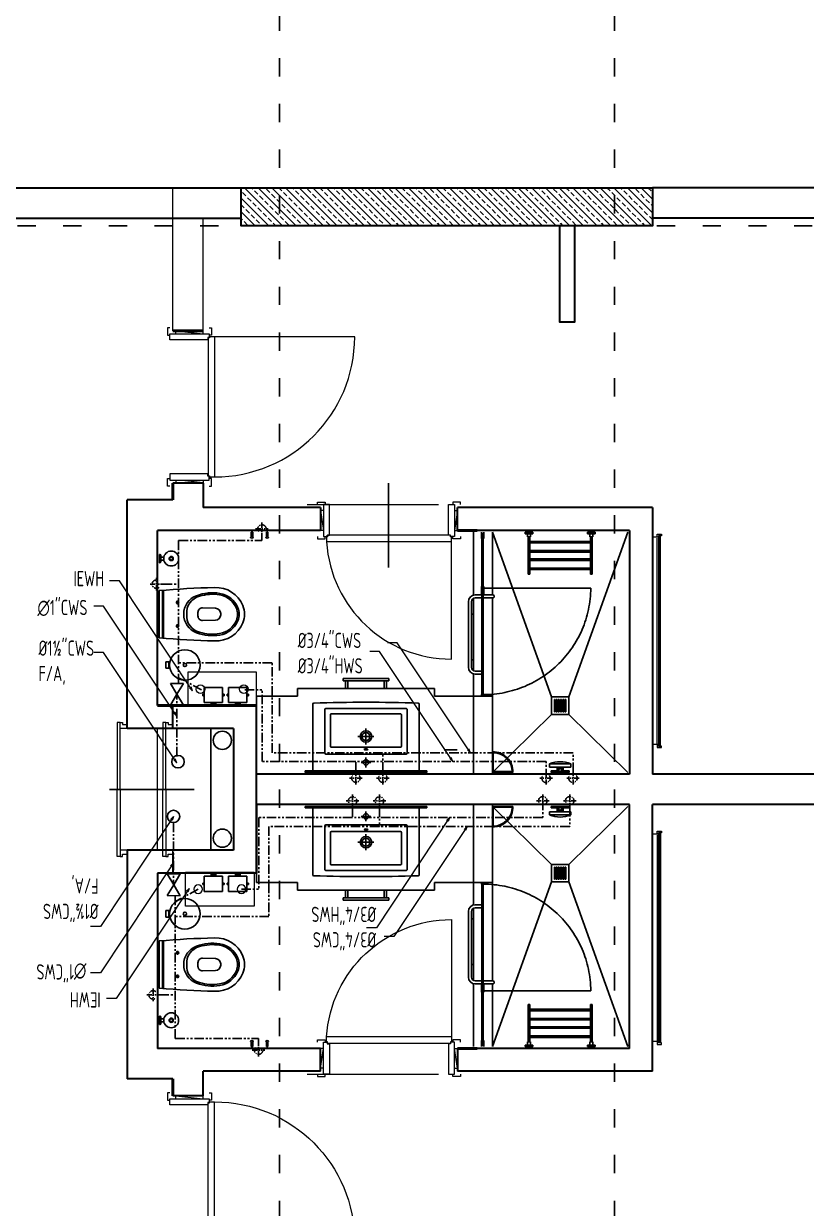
# Model space of a CAD drawing. Header units: millimetres. Extents: x 626118 to 667468, y 4481694 to 4492717.
# Drawn here: x 656603 to 657117, y 4484200 to 4484977 of the extents above; entities that cross this region are included whole.
import ezdxf

# ---------------------------------------------------------------- set-up
doc = ezdxf.new("R2010")
doc.units = ezdxf.units.MM
for name, pattern in [('ACAD_ISO03W100', [30, 12, -18]), ('DASHDOT', [1, 0.5, -0.25, 0, -0.25]), ('DUZ', [500, 500]), ('HIDDEN', [0.375, 0.25, -0.125]), ('HIDDEN2', [0.1875, 0.125, -0.0625]), ('PHANTOM', [2.5, 1.25, -0.25, 0.25, -0.25, 0.25, -0.25])]:
    doc.linetypes.add(name, pattern=pattern)
doc.layers.get('0').update_dxf_attribs({"color": 1, "linetype": 'DUZ'})
for name, color, linetype in [('0 MC MAHAL', 94, 'Continuous'), ('a_cam', 161, 'Continuous'), ('a_gorunus', 233, 'Continuous'), ('a_mobilya', 1, 'Continuous'), ('a_mobilya_tarama', 253, 'Continuous'), ('a_seramik', 241, 'Continuous'), ('a_seramik_tarama', 85, 'Continuous'), ('a_vitrifiye', 195, 'Continuous'), ('CWS', 2, 'DASHDOT'), ('GI-PIPE', 4, 'Continuous'), ('KOLTAR_F', 145, 'Continuous'), ('pen.kap.olc', 205, 'Continuous'), ('PL-CWS', 80, 'PHANTOM'), ('PL_TEXT', 3, 'Continuous'), ('söve', 26, 'DUZ'), ('TESİSAT', 57, 'Continuous')]:
    doc.layers.add(name, color=color, linetype=linetype)
for name, color, linetype, lineweight in [('DUV', 220, 'Continuous', 50), ('DUVAR', 7, 'Continuous', 35), ('FE_MOBTEF.2', 33, 'Continuous', 18), ('iç duvar', 7, 'Continuous', 50), ('KAPEN', 151, 'Continuous', 9), ('KOLON_F', 3, 'Continuous', 35), ('sabt_tef', 181, 'Continuous', 30), ('WH', 7, 'Continuous', 5)]:
    doc.layers.add(name, color=color, linetype=linetype, lineweight=lineweight)
doc.styles.add('din.shx', font='din.shx', dxfattribs={"width": 0.7})
pattern_1 = [(135, (5159458.051, 3824236.311), (-4.4901280605, -4.4901280605), []), (135, (5159458.051, 3824240.8014), (-4.4901280605, -4.4901280605), [3.175, -1.5875])]

# ---------------------------------------------------------------- blocks, each defined once
blk = doc.blocks.new('new block')
at = {"layer": 'KAPEN'}
for p, q in [((105202.0528, 48261.8596), (105202.0198, 48261.8596)), ((105202.0528, 48261.8526), (105202.0528, 48261.8596)), ((105202.0628, 48261.8526), (105202.0528, 48261.8526)), ((105202.0628, 48261.0466), (105202.0628, 48261.8526)), ((105201.2498, 48261.0396), (105202.0528, 48261.0396)), ((105202.0528, 48261.0466), (105202.0628, 48261.0466)), ((105202.0528, 48261.0396), (105202.0528, 48261.0466))]:
    blk.add_line(p, q, dxfattribs=at)
for points in [[(105202.0548, 48261.9196), (105202.0398, 48261.9196), (105202.0398, 48261.8696), (105202.0548, 48261.8696)], [(105202.2648, 48261.9196), (105202.2798, 48261.9196), (105202.2798, 48261.8696), (105202.2648, 48261.8696)], [(105202.0198, 48261.0396), (105202.0198, 48261.8596)], [(105202.2248, 48261.8796), (105202.2248, 48261.8996), (105202.0948, 48261.8796), (105202.0948, 48261.8996)], [(105202.0548, 48260.9796), (105202.0398, 48260.9796), (105202.0398, 48261.0296), (105202.0548, 48261.0296)], [(105202.2248, 48261.0196), (105202.2248, 48260.9996), (105202.0948, 48261.0196), (105202.0948, 48260.9996)], [(105202.2648, 48260.9796), (105202.2798, 48260.9796), (105202.2798, 48261.0296), (105202.2648, 48261.0296)]]:
    blk.add_lwpolyline(points, dxfattribs=at)
for points in [[(105202.0548, 48261.8796), (105202.0548, 48261.8546), (105202.0648, 48261.8546), (105202.0648, 48261.8396), (105202.2648, 48261.8396), (105202.2648, 48261.8796)], [(105202.0548, 48261.0196), (105202.0548, 48261.0446), (105202.0648, 48261.0446), (105202.0648, 48261.0596), (105202.2648, 48261.0596), (105202.2648, 48261.0196)]]:
    blk.add_lwpolyline(points, close=True, dxfattribs=at)
blk.add_arc((105202.0715, 48261.0396), 0.8216, 93.60232, 180, dxfattribs=at)
blk = doc.blocks.new('K210')
for p, q in [((0.04, 0.985), (0.04, 0.032)), ((0.04, 0.032), (0.047, 0.032)), ((0.047, 0.032), (0.047, 0.022)), ((0.047, 0.022), (0.953, 0.022)), ((0.953, 0.032), (0.96, 0.032)), ((0.953, 0.022), (0.953, 0.032)), ((0.96, 0.032), (0.96, 0.065))]:
    blk.add_line(p, q)
for points in [[(-0.02, 0.03), (-0.02, 0.045), (0.03, 0.045), (0.03, 0.03)], [(0.04, 0.065), (0.96, 0.065)], [(1.02, 0.03), (1.02, 0.045), (0.97, 0.045), (0.97, 0.03)], [(0.02, -0.19), (0, -0.19), (0.02, -0.01), (0, -0.01)], [(0.98, -0.19), (1, -0.19), (0.98, -0.01), (1, -0.01)], [(-0.02, -0.23), (-0.02, -0.245), (0.03, -0.245), (0.03, -0.23)], [(1.02, -0.23), (1.02, -0.245), (0.97, -0.245), (0.97, -0.23)]]:
    blk.add_lwpolyline(points)
for points in [[(0.02, 0.03), (0.045, 0.03), (0.045, 0.02), (0.06, 0.02), (0.06, -0.23), (0.02, -0.23)], [(0.98, 0.03), (0.955, 0.03), (0.955, 0.02), (0.94, 0.02), (0.94, -0.23), (0.98, -0.23)]]:
    blk.add_lwpolyline(points, close=True)
blk.add_arc((0.04, 0.065), 0.92, 0, 90)
blk = doc.blocks.new('rgtkjıtdkfgölv')
at = {"layer": 'FE_MOBTEF.2'}
for p, q in [((104445.9079, 48877.9319), (104445.8879, 48877.9319)), ((104445.8879, 48877.9319), (104445.8879, 48877.9019)), ((104445.8879, 48877.9019), (104445.8979, 48877.9019)), ((104445.8979, 48877.9139), (104445.8979, 48877.9219)), ((104445.8979, 48877.9219), (104447.2779, 48877.9219)), ((104445.8979, 48877.9219), (104445.9079, 48877.9219)), ((104445.8979, 48877.9019), (104445.8979, 48877.9219)), ((104445.8979, 48877.9079), (104445.8979, 48877.9139)), ((104445.8979, 48877.9139), (104447.2779, 48877.9139)), ((104447.2779, 48877.9139), (104445.8979, 48877.9139)), ((104447.2779, 48877.9079), (104445.8979, 48877.9079)), ((104445.9076, 48877.9319), (104445.9076, 48877.9619)), ((104445.9079, 48877.9219), (104445.9079, 48877.9319)), ((104447.2612, 48877.9319), (104445.9143, 48877.9319)), ((104447.2679, 48877.9319), (104447.2679, 48877.9619)), ((104447.2679, 48877.9319), (104447.2879, 48877.9319)), ((104447.2679, 48877.9219), (104447.2679, 48877.9319)), ((104447.2779, 48877.9219), (104447.2679, 48877.9219)), ((104447.2779, 48877.9019), (104447.2779, 48877.9219)), ((104447.2779, 48877.9219), (104447.2779, 48877.9139)), ((104447.2779, 48877.9139), (104447.2779, 48877.9079)), ((104447.2879, 48877.9019), (104447.2779, 48877.9019)), ((104447.2879, 48877.9319), (104447.2879, 48877.9019))]:
    blk.add_line(p, q, dxfattribs=at)
blk = doc.blocks.new('urejjnjf')
at = {"layer": 'sabt_tef'}
for p, q in [((104450.0661, 49042.3043), (104449.7561, 49042.3043)), ((104449.9111, 49042.2843), (104449.7561, 49042.2843)), ((104449.9111, 49042.2763), (104449.7561, 49042.2763)), ((104449.9111, 49042.2843), (104450.0661, 49042.2843)), ((104449.9111, 49042.2763), (104450.0661, 49042.2763)), ((104449.8462, 49042.1843), (104449.8216, 49042.1843)), ((104449.8336, 49042.1951), (104449.8336, 49042.1843)), ((104449.8336, 49042.1734), (104449.8336, 49042.1843)), ((104449.976, 49042.1843), (104450.0006, 49042.1843)), ((104449.9886, 49042.1951), (104449.9886, 49042.1843)), ((104449.9886, 49042.1734), (104449.9886, 49042.1843)), ((104449.8695, 49042.0199), (104449.872, 49041.9351)), ((104449.9111, 49042.0508), (104449.8995, 49042.0508)), ((104449.9111, 49042.0508), (104449.9227, 49042.0508)), ((104449.9527, 49042.0199), (104449.9501, 49041.9351)), ((104449.9111, 49041.9011), (104449.907, 49041.9011)), ((104449.907, 49041.9011), (104449.9111, 49041.9011)), ((104449.9152, 49041.9011), (104449.9111, 49041.9011)), ((104449.9111, 49041.9011), (104449.9152, 49041.9011))]:
    blk.add_line(p, q, dxfattribs=at)
for centre, major_axis, start_param, end_param in [((104454.7356, 49041.8516), (3.5355, 3.5355), 2.265542, 2.338186), ((104445.0866, 49041.8516), (-3.5355, 3.5355), 3.944999, 4.017643), ((104449.9111, 49042.0143), (0.0919, 0.0919), 0.785398, 1.997007), ((104449.8336, 49042.1843), (-0.0053, 0.0053), 3.926991, 7.068583), ((104449.8336, 49042.1843), (0.0053, 0.0053), 2.356194, 5.497787), ((104449.9111, 49042.0143), (-0.0919, 0.0919), 4.286178, 5.497787), ((104449.9886, 49042.1843), (-0.0053, 0.0053), 3.926991, 7.068583), ((104449.9886, 49042.1843), (0.0053, 0.0053), 2.356194, 5.497787), ((104449.9002, 49042.0148), (-0.0778, 0.0778), -0.884575, 0.555132), ((104449.922, 49042.0148), (0.0778, 0.0778), 5.728053, 7.16776), ((104450.0702, 49041.9545), (0.2121, 0.2121), 1.997007, 2.51551), ((104450.0702, 49041.9545), (0.2051, 0.2051), 2.057267, 2.51551), ((104449.8995, 49042.0208), (0.0212, 0.0212), 0.785398, 2.385987), ((104449.9227, 49042.0208), (-0.0212, 0.0212), 3.897198, 5.497787), ((104449.7519, 49041.9545), (0.2051, 0.2051), 5.338472, 5.796715), ((104449.7519, 49041.9545), (0.2121, 0.2121), 5.338472, 5.856974), ((104449.9261, 49041.9313), (-0.1344, 0.1344), 0.731068, 1.971798), ((104449.9261, 49041.9313), (-0.1018, 0.1018), 0.944713, 1.971798), ((104449.907, 49041.9361), (-0.0247, 0.0247), 0.815191, 2.356194), ((104449.9152, 49041.9361), (0.0247, 0.0247), 3.926991, 5.467994), ((104449.8961, 49041.9313), (-0.1018, 0.1018), 2.740591, 3.767676), ((104449.8961, 49041.9313), (0.1344, 0.1344), 4.311388, 5.552117), ((104449.9261, 49041.9313), (0.1089, 0.1089), 2.51551, 3.542594), ((104449.8961, 49041.9313), (-0.1089, 0.1089), 2.740591, 3.767676), ((104449.9111, 49041.8943), (0.1061, 0.1061), 3.542594, 3.926991), ((104449.9111, 49041.8943), (0.0806, 0.0806), 3.542594, 3.926991), ((104449.9111, 49041.8943), (0.0735, 0.0735), 3.542594, 3.926991), ((104449.9111, 49041.8943), (-0.0735, 0.0735), 2.356194, 2.740591), ((104449.9111, 49041.8943), (-0.0806, 0.0806), 2.356194, 2.740591), ((104449.9111, 49041.8943), (-0.1061, 0.1061), 2.356194, 2.740591)]:
    blk.add_ellipse(centre, major_axis=major_axis, ratio=1, start_param=start_param, end_param=end_param, dxfattribs=at)
blk = doc.blocks.new('sj4rıekfsdöşlçdoeköd')
blk.add_line((104449.3382, 48901.752), (104449.3382, 48901.767))
at = {"layer": 'a_cam'}
for p, q in [((104448.3202, 48901.1255), (104448.3202, 48901.1175)), ((104448.6682, 48901.1255), (104448.3202, 48901.1255)), ((104448.3202, 48901.1175), (104448.6682, 48901.1175)), ((104448.6682, 48901.1175), (104448.6682, 48901.1255)), ((104448.6862, 48901.1255), (104448.6862, 48901.1175)), ((104449.3782, 48901.1255), (104448.6862, 48901.1255)), ((104448.6862, 48901.1175), (104449.3782, 48901.1175)), ((104449.3782, 48901.1175), (104449.3782, 48901.1255))]:
    blk.add_line(p, q, dxfattribs=at)
at = {"layer": 'a_gorunus'}
for p, q in [((104448.7245, 48901.18), (104448.3122, 48901.18)), ((104449.2209, 48901.18), (104448.7455, 48901.18)), ((104449.3882, 48901.18), (104449.242, 48901.18)), ((104448.7232, 48901.056), (104448.3122, 48901.056)), ((104449.3882, 48901.056), (104448.7432, 48901.056))]:
    blk.add_line(p, q, dxfattribs=at)
at = {"layer": 'a_mobilya'}
for p, q in [((104448.7232, 48901.1255), (104448.7232, 48901.1695)), ((104448.7432, 48901.1695), (104448.7432, 48901.1255)), ((104448.7682, 48901.2145), (104449.1982, 48901.2145)), ((104449.1982, 48901.1945), (104448.7682, 48901.1945)), ((104449.2232, 48901.1255), (104449.2232, 48901.1695)), ((104449.2432, 48901.1695), (104449.2432, 48901.1255)), ((104448.7232, 48901.0545), (104448.7232, 48901.1175)), ((104448.7432, 48901.1175), (104448.7432, 48901.0545))]:
    blk.add_line(p, q, dxfattribs=at)
for centre, major_axis, start_param, end_param in [((104448.7682, 48901.1695), (0.0318, 0.0318), 0.785398, 2.356194), ((104448.7682, 48901.1695), (0.0177, 0.0177), 0.785398, 2.356194), ((104449.1982, 48901.1695), (-0.0318, 0.0318), 3.926991, 5.497787), ((104449.1982, 48901.1695), (-0.0177, 0.0177), 3.926991, 5.497787), ((104448.7332, 48901.0545), (0.00707, 0.00707), 2.356194, 5.497787)]:
    blk.add_ellipse(centre, major_axis=major_axis, ratio=1, start_param=start_param, end_param=end_param, dxfattribs=at)
at = {"layer": 'a_mobilya_tarama', "linetype": 'HIDDEN2', "ltscale": 200}
for p, q in [((104449.3927, 48900.6695), (104448.3122, 48901.056)), ((104449.5077, 48900.6695), (104449.8882, 48901.056)), ((104449.4102, 48900.6263), (104449.4102, 48900.6213)), ((104449.4902, 48900.6263), (104449.4102, 48900.6263)), ((104449.4102, 48900.6213), (104449.4902, 48900.6213)), ((104449.4106, 48900.6496), (104449.4106, 48900.6446)), ((104449.4906, 48900.6496), (104449.4106, 48900.6496)), ((104449.4106, 48900.6446), (104449.4906, 48900.6446)), ((104449.4106, 48900.638), (104449.4106, 48900.633)), ((104449.4906, 48900.638), (104449.4106, 48900.638)), ((104449.4106, 48900.633), (104449.4906, 48900.633)), ((104449.4106, 48900.6148), (104449.4106, 48900.6098)), ((104449.4906, 48900.6148), (104449.4106, 48900.6148)), ((104449.4106, 48900.6098), (104449.4906, 48900.6098)), ((104449.4902, 48900.6213), (104449.4902, 48900.6263)), ((104449.4906, 48900.6446), (104449.4906, 48900.6496)), ((104449.4906, 48900.633), (104449.4906, 48900.638)), ((104449.4906, 48900.6098), (104449.4906, 48900.6148)), ((104449.3927, 48900.5545), (104448.3122, 48900.168)), ((104449.4102, 48900.6031), (104449.4102, 48900.5981)), ((104449.4902, 48900.6031), (104449.4102, 48900.6031)), ((104449.4102, 48900.5981), (104449.4902, 48900.5981)), ((104449.4102, 48900.5917), (104449.4102, 48900.5867)), ((104449.4902, 48900.5917), (104449.4102, 48900.5917)), ((104449.4102, 48900.5867), (104449.4902, 48900.5867)), ((104449.4102, 48900.5803), (104449.4102, 48900.5753)), ((104449.4902, 48900.5803), (104449.4102, 48900.5803)), ((104449.4102, 48900.5753), (104449.4902, 48900.5753)), ((104449.4902, 48900.5981), (104449.4902, 48900.6031)), ((104449.4902, 48900.5867), (104449.4902, 48900.5917)), ((104449.4902, 48900.5753), (104449.4902, 48900.5803)), ((104449.5077, 48900.5545), (104449.8882, 48900.168))]:
    blk.add_line(p, q, dxfattribs=at)
at = {"layer": 'a_seramik'}
for p, q in [((104449.3882, 48902.606), (104449.3882, 48902.337)), ((104449.4502, 48902.606), (104449.3882, 48902.606)), ((104449.3382, 48902.337), (104449.3382, 48901.437)), ((104449.3882, 48902.337), (104449.3382, 48902.337)), ((104449.3382, 48901.437), (104449.3882, 48901.437)), ((104449.3882, 48901.437), (104449.3882, 48901.18)), ((104449.3882, 48901.18), (104449.9002, 48901.18)), ((104449.3882, 48901.056), (104449.3882, 48901.18)), ((104449.9002, 48901.056), (104449.3882, 48901.056))]:
    blk.add_line(p, q, dxfattribs=at)
at = {"layer": 'a_seramik_tarama'}
for p, q in [((104448.8502, 48901.18), (104448.8502, 48901.1945)), ((104449.1502, 48901.18), (104449.1502, 48901.1945))]:
    blk.add_line(p, q, dxfattribs=at)
at = {"layer": 'a_vitrifiye'}
for p, q in [((104449.8882, 48901.487), (104449.8882, 48902.287)), ((104448.3522, 48901.129), (104448.3122, 48901.129)), ((104448.3122, 48901.114), (104448.3522, 48901.114)), ((104448.3152, 48901.126), (104448.3522, 48901.126)), ((104448.3522, 48901.117), (104448.3152, 48901.117)), ((104448.3522, 48901.126), (104448.3522, 48901.129)), ((104448.3522, 48901.114), (104448.3522, 48901.117)), ((104448.6682, 48901.129), (104448.6782, 48901.129)), ((104448.6682, 48901.114), (104448.6682, 48901.129)), ((104448.6782, 48901.114), (104448.6682, 48901.114)), ((104448.6782, 48901.129), (104448.6782, 48901.114)), ((104448.6782, 48901.114), (104448.7182, 48901.114)), ((104448.6812, 48901.117), (104448.6812, 48901.126)), ((104448.6812, 48901.126), (104448.7182, 48901.126)), ((104448.7182, 48901.117), (104448.6812, 48901.117)), ((104449.3782, 48901.129), (104449.3782, 48901.114)), ((104449.3782, 48901.129), (104449.3782, 48901.114)), ((104449.3882, 48901.129), (104449.3782, 48901.129)), ((104449.3782, 48901.114), (104449.3882, 48901.114)), ((104449.3882, 48901.129), (104449.3882, 48901.114)), ((104449.3882, 48901.114), (104449.3882, 48901.129))]:
    blk.add_line(p, q, dxfattribs=at)
at = {"layer": 'a_vitrifiye', "linetype": 'HIDDEN', "ltscale": 10}
for p, q in [((104448.6782, 48901.129), (104448.6782, 48900.4105)), ((104448.7182, 48901.129), (104448.6782, 48901.129))]:
    blk.add_line(p, q, dxfattribs=at)
at = {"layer": 'a_vitrifiye', "linetype": 'HIDDEN'}
for p, q in [((104448.7182, 48901.129), (104448.7182, 48901.126)), ((104448.7182, 48901.114), (104448.7182, 48901.117))]:
    blk.add_line(p, q, dxfattribs=at)
at = {"layer": 'a_vitrifiye', "linetype": 'HIDDEN', "ltscale": 10}
blk.add_ellipse((104448.6722, 48901.1165), major_axis=(-0.4992, 0.4992), ratio=1, start_param=2.364699, end_param=3.928437, dxfattribs=at)
at = {"layer": 'sabt_tef'}
for p, q in [((104448.4572, 48903.238), (104448.4572, 48903.244)), ((104448.5119, 48903.244), (104448.4572, 48903.244)), ((104448.5119, 48903.238), (104448.4572, 48903.238)), ((104448.4601, 48903.2339), (104448.4601, 48903.238)), ((104448.4601, 48903.2339), (104448.5091, 48903.2339)), ((104448.4746, 48903.2319), (104448.4746, 48903.2141)), ((104448.4946, 48903.2319), (104448.4946, 48903.2141)), ((104448.5091, 48903.2339), (104448.5091, 48903.238)), ((104448.5119, 48903.238), (104448.5119, 48903.244)), ((104449.1624, 48903.2021), (104449.2049, 48903.2021)), ((104449.1624, 48903.1813), (104449.1624, 48903.2021)), ((104449.2049, 48903.1813), (104449.1624, 48903.1813)), ((104449.2049, 48903.2021), (104449.2049, 48903.1813)), ((104449.4302, 48902.949), (104449.3302, 48902.949)), ((104449.3302, 48902.949), (104449.3302, 48902.829)), ((104449.3752, 48902.959), (104449.3752, 48902.949)), ((104449.3852, 48902.959), (104449.3752, 48902.959)), ((104449.3752, 48902.949), (104449.3852, 48902.949)), ((104449.3852, 48902.949), (104449.3852, 48902.959)), ((104449.4302, 48902.829), (104449.4302, 48902.949)), ((104449.4302, 48902.8915), (104449.4352, 48902.8915)), ((104449.4352, 48902.8865), (104449.4302, 48902.8865)), ((104449.4352, 48902.904), (104449.4452, 48902.904)), ((104449.4352, 48902.874), (104449.4352, 48902.904)), ((104449.4352, 48902.8915), (104449.4352, 48902.8865)), ((104449.4452, 48902.874), (104449.4352, 48902.874)), ((104449.4452, 48902.904), (104449.4452, 48902.874)), ((104449.3302, 48902.829), (104449.4302, 48902.829)), ((104449.4302, 48902.789), (104449.3302, 48902.789)), ((104449.3302, 48902.789), (104449.3302, 48902.669)), ((104449.3752, 48902.829), (104449.3852, 48902.829)), ((104449.3752, 48902.819), (104449.3752, 48902.829)), ((104449.3852, 48902.819), (104449.3752, 48902.819)), ((104449.3752, 48902.799), (104449.3752, 48902.789)), ((104449.3852, 48902.799), (104449.3752, 48902.799)), ((104449.3752, 48902.789), (104449.3852, 48902.789)), ((104449.3852, 48902.829), (104449.3852, 48902.819)), ((104449.3852, 48902.789), (104449.3852, 48902.799)), ((104449.4302, 48902.669), (104449.4302, 48902.789)), ((104449.4302, 48902.7315), (104449.4352, 48902.7315)), ((104449.4352, 48902.7265), (104449.4302, 48902.7265)), ((104449.4352, 48902.744), (104449.4452, 48902.744)), ((104449.4352, 48902.714), (104449.4352, 48902.744)), ((104449.4352, 48902.7315), (104449.4352, 48902.7265)), ((104449.4452, 48902.714), (104449.4352, 48902.714)), ((104449.4452, 48902.744), (104449.4452, 48902.714)), ((104448.3122, 48902.641), (104448.3122, 48902.631)), ((104448.3422, 48902.641), (104448.3122, 48902.641)), ((104448.3122, 48902.631), (104448.3422, 48902.631)), ((104448.3422, 48902.641), (104448.3422, 48902.645)), ((104448.3422, 48902.627), (104448.3422, 48902.631)), ((104449.3302, 48902.669), (104449.4302, 48902.669)), ((104449.3752, 48902.669), (104449.3852, 48902.669)), ((104449.3752, 48902.659), (104449.3752, 48902.669)), ((104449.3852, 48902.659), (104449.3752, 48902.659)), ((104449.3852, 48902.669), (104449.3852, 48902.659)), ((104448.3122, 48902.541), (104448.3122, 48902.531)), ((104448.3422, 48902.541), (104448.3122, 48902.541)), ((104448.3122, 48902.531), (104448.3422, 48902.531)), ((104448.3422, 48902.541), (104448.3422, 48902.545)), ((104448.3422, 48902.527), (104448.3422, 48902.531)), ((104449.8782, 48902.287), (104449.8782, 48901.487)), ((104449.8882, 48902.287), (104449.8782, 48902.287)), ((104449.8812, 48902.237), (104449.4402, 48902.237)), ((104449.8882, 48901.544), (104449.8882, 48902.23)), ((104449.4682, 48902.15), (104449.4682, 48901.624)), ((104449.7612, 48902.157), (104449.4752, 48902.157)), ((104449.5042, 48902.114), (104449.5042, 48901.66)), ((104449.7162, 48902.121), (104449.5112, 48902.121)), ((104449.7232, 48902.114), (104449.7232, 48901.66)), ((104449.7682, 48902.15), (104449.7682, 48901.624)), ((104449.2732, 48902.037), (104449.2732, 48901.737)), ((104449.2882, 48902.037), (104449.2732, 48902.037)), ((104449.2882, 48901.737), (104449.2882, 48902.037)), ((104449.2882, 48902.007), (104449.2882, 48902.022)), ((104449.2882, 48902.022), (104449.3382, 48902.022)), ((104449.3382, 48902.007), (104449.2882, 48902.007)), ((104449.6532, 48901.8345), (104449.6532, 48901.9395)), ((104449.7057, 48901.887), (104449.6007, 48901.887)), ((104449.8558, 48901.887), (104449.7906, 48901.887)), ((104449.8232, 48901.9196), (104449.8232, 48901.8544)), ((104449.2732, 48901.737), (104449.2882, 48901.737)), ((104449.2882, 48901.767), (104449.2882, 48901.752)), ((104449.3382, 48901.767), (104449.2882, 48901.767)), ((104449.2882, 48901.752), (104449.3382, 48901.752)), ((104449.7612, 48901.617), (104449.4752, 48901.617)), ((104449.7162, 48901.653), (104449.5112, 48901.653)), ((104449.4402, 48901.537), (104449.8812, 48901.537)), ((104449.8782, 48901.487), (104449.8882, 48901.487)), ((104449.8882, 48901.056), (104449.7542, 48901.056)), ((104449.8832, 48901.051), (104449.7591, 48901.051)), ((104449.8832, 48900.9269), (104449.8832, 48901.051)), ((104449.8882, 48900.922), (104449.8882, 48901.056)), ((104448.3122, 48900.792), (104448.3122, 48900.842)), ((104448.3122, 48900.842), (104448.3222, 48900.842)), ((104448.3222, 48900.842), (104448.3222, 48900.792)), ((104448.3222, 48900.792), (104448.3122, 48900.792)), ((104448.3222, 48900.827), (104448.3422, 48900.827)), ((104448.3222, 48900.807), (104448.3422, 48900.807)), ((104448.3422, 48900.827), (104448.3422, 48900.807)), ((104448.3422, 48900.822), (104448.5872, 48900.822)), ((104448.3422, 48900.812), (104448.5872, 48900.812)), ((104448.3722, 48900.812), (104448.3822, 48900.812)), ((104448.3722, 48900.412), (104448.3722, 48900.812)), ((104448.3822, 48900.812), (104448.3822, 48900.412)), ((104448.4322, 48900.812), (104448.4422, 48900.812)), ((104448.4322, 48900.412), (104448.4322, 48900.812)), ((104448.4422, 48900.812), (104448.4422, 48900.412)), ((104448.4872, 48900.812), (104448.4972, 48900.812)), ((104448.4872, 48900.412), (104448.4872, 48900.812)), ((104448.4972, 48900.812), (104448.4972, 48900.412)), ((104448.5572, 48900.812), (104448.5472, 48900.812)), ((104448.5472, 48900.812), (104448.5472, 48900.412)), ((104448.5572, 48900.412), (104448.5572, 48900.812)), ((104448.5872, 48900.822), (104448.5872, 48900.812)), ((104449.3927, 48900.6695), (104449.3927, 48900.5545)), ((104449.5077, 48900.6695), (104449.3927, 48900.6695)), ((104449.5077, 48900.5545), (104449.5077, 48900.6695)), ((104449.8532, 48900.682), (104449.8332, 48900.682)), ((104449.8332, 48900.682), (104449.8332, 48900.542)), ((104449.8532, 48900.682), (104449.8332, 48900.682)), ((104449.8532, 48900.617), (104449.8532, 48900.682)), ((104449.8532, 48900.542), (104449.8532, 48900.682)), ((104449.8646, 48900.617), (104449.8532, 48900.617)), ((104449.8646, 48900.617), (104449.8532, 48900.617)), ((104449.8532, 48900.542), (104449.8532, 48900.607)), ((104449.8532, 48900.607), (104449.8646, 48900.607)), ((104449.8532, 48900.607), (104449.8646, 48900.607)), ((104449.8582, 48900.632), (104449.8582, 48900.617)), ((104449.8782, 48900.632), (104449.8582, 48900.632)), ((104449.8582, 48900.607), (104449.8582, 48900.592)), ((104449.8882, 48900.624), (104449.8632, 48900.624)), ((104449.8632, 48900.624), (104449.8632, 48900.622)), ((104449.8632, 48900.622), (104449.8632, 48900.624)), ((104449.8632, 48900.624), (104449.8882, 48900.624)), ((104449.8632, 48900.622), (104449.8732, 48900.622)), ((104449.8832, 48900.622), (104449.8632, 48900.622)), ((104449.8782, 48900.672), (104449.8782, 48900.624)), ((104449.8882, 48900.672), (104449.8782, 48900.672)), ((104449.8782, 48900.624), (104449.8782, 48900.632)), ((104449.8832, 48900.602), (104449.8832, 48900.622)), ((104449.8882, 48900.552), (104449.8882, 48900.672)), ((104449.8882, 48900.6), (104449.8882, 48900.624)), ((104449.8882, 48900.624), (104449.8882, 48900.6)), ((104449.3927, 48900.5545), (104449.5077, 48900.5545)), ((104449.8332, 48900.542), (104449.8532, 48900.542)), ((104449.8332, 48900.542), (104449.8532, 48900.542)), ((104449.8582, 48900.592), (104449.8782, 48900.592)), ((104449.8732, 48900.602), (104449.8632, 48900.602)), ((104449.8632, 48900.602), (104449.8632, 48900.6)), ((104449.8632, 48900.6), (104449.8632, 48900.602)), ((104449.8632, 48900.602), (104449.8832, 48900.602)), ((104449.8632, 48900.6), (104449.8882, 48900.6)), ((104449.8882, 48900.6), (104449.8632, 48900.6)), ((104449.8782, 48900.592), (104449.8782, 48900.6)), ((104449.8782, 48900.6), (104449.8782, 48900.552)), ((104449.8782, 48900.552), (104449.8882, 48900.552)), ((104448.3122, 48900.432), (104448.3122, 48900.382)), ((104448.3222, 48900.432), (104448.3122, 48900.432)), ((104448.3122, 48900.382), (104448.3222, 48900.382)), ((104448.3222, 48900.382), (104448.3222, 48900.432)), ((104448.3222, 48900.417), (104448.3422, 48900.417)), ((104448.3222, 48900.397), (104448.3422, 48900.397)), ((104448.3422, 48900.397), (104448.3422, 48900.417)), ((104448.3422, 48900.412), (104448.5872, 48900.412)), ((104448.3422, 48900.402), (104448.5872, 48900.402)), ((104448.3822, 48900.412), (104448.3722, 48900.412)), ((104448.4422, 48900.412), (104448.4322, 48900.412)), ((104448.4972, 48900.412), (104448.4872, 48900.412)), ((104448.5472, 48900.412), (104448.5572, 48900.412)), ((104448.5872, 48900.402), (104448.5872, 48900.412))]:
    blk.add_line(p, q, dxfattribs=at)
for centre, major_axis, ratio, start_param, end_param in [((104448.4846, 48903.1662), (0.0346, 0.0346), 1, 0.785398, 7.068583), ((104448.4846, 48903.1662), (0.0099, 0.0099), 1, 0.785398, 7.068583), ((104448.4846, 48903.1662), (-0.00707, 0.00707), 1, -0.785398, 5.497787), ((104449.1836, 48903.0762), (-0.0708, 0.0708), 1, -0.785398, 5.497787), ((104449.1836, 48903.0762), (0.00765, 0.00765), 1, 0.785398, 7.068583), ((104448.3422, 48902.636), (0.00636, 0.00636), 1, 3.926991, 7.068583), ((104448.3422, 48902.536), (0.00636, 0.00636), 1, 3.926991, 7.068583), ((104461.1928, 48901.887), (8.3188, 8.3188), 1, 2.327015, 2.385374), ((104449.4402, 48902.23), (-0.00495, 0.00495), 1, -0.785398, 0.751244), ((104449.8812, 48902.23), (-0.00495, 0.00495), 1, 3.926991, 5.497787), ((104449.4752, 48902.15), (-0.00495, 0.00495), 1, -0.785398, 0.785398), ((104449.5112, 48902.114), (-0.00495, 0.00495), 1, -0.785398, 0.785398), ((104449.7162, 48902.114), (-0.00495, 0.00495), 1, 3.926991, 5.497787), ((104449.7612, 48902.15), (-0.00495, 0.00495), 1, 3.926991, 5.497787), ((104449.6532, 48901.887), (0.0265, 0.0265), 1, 3.926991, 10.210176), ((104449.6532, 48901.887), (0.0184, 0.0184), 1, 3.926991, 10.210176), ((104449.7372, 48901.887), (0, 0.0123), 0.321168, 0, 6.283185), ((104449.8232, 48901.887), (0.0124, 0.0124), 1, 3.926991, 10.210176), ((104449.4752, 48901.624), (0.00495, 0.00495), 1, 2.356194, 3.926991), ((104449.5112, 48901.66), (0.00495, 0.00495), 1, 2.356194, 3.926991), ((104449.7162, 48901.66), (0.00495, 0.00495), 1, 3.926991, 5.497787), ((104449.7612, 48901.624), (0.00495, 0.00495), 1, 3.926991, 5.497787), ((104449.4402, 48901.544), (-0.00495, 0.00495), 1, 0.819553, 2.356194), ((104449.8812, 48901.544), (0.00495, 0.00495), 1, 3.926991, 5.497787), ((104449.8838, 48901.0516), (-0.0917, 0.0917), 1, 0.751374, 2.390218), ((104449.8838, 48901.0516), (-0.0882, 0.0882), 1, 0.790124, 2.351469), ((104449.9891, 48900.612), (0.1208, 0.1208), 1, 1.934008, 2.778381), ((104449.9891, 48900.612), (0.1208, 0.1208), 1, 1.934008, 2.778381), ((104449.8732, 48900.612), (0.00707, 0.00707), 1, 0.785398, 7.068583), ((104449.8732, 48900.612), (-0.00707, 0.00707), 1, -0.785398, 0.261799), ((104449.8732, 48900.612), (0.00707, 0.00707), 1, 2.879793, 3.926991)]:
    blk.add_ellipse(centre, major_axis=major_axis, ratio=ratio, start_param=start_param, end_param=end_param, dxfattribs=at)
at = {"layer": '0 MC MAHAL'}
blk.add_blockref('urejjnjf', (-1.0609, -139.0602), dxfattribs=at)
blk = doc.blocks.new('GATE')
at = {"layer": 'GI-PIPE', "color": 1, "linetype": 'Continuous'}
for points in [[(-0.02, 6.63), (-4.08, 13.26)], [(3.98, 13.26), (-4.08, 13.26)], [(-0.02, 6.63), (3.98, 13.26)], [(-0.02, 6.63), (-4.02, 0)], [(-4.02, 0), (4.04, 0)], [(-0.02, 6.63), (4.04, 0)]]:
    blk.add_lwpolyline(points, dxfattribs=at)
blk = doc.blocks.new('DN PIPE')
at = {"color": 1}
for p, q in [((1.5, 0), (-1.5, 0)), ((0, -1.5, 0), (0, 1.5, 0))]:
    blk.add_line(p, q, dxfattribs=at)
blk.add_arc((0, 0, 0), 1, 230.6789, 129.3211, dxfattribs=at)
blk = doc.blocks.new('A$C9070866a')
at = {"layer": 'iç duvar', "color": 1, "linetype": 'Continuous', "lineweight": 5}
for p, q in [((54.47, 72.22, 0), (6.4, 0)), ((54.47, 72.22, 0), (52.47, 70.27)), ((54.47, 72.22, 0), (53.45, 69.62)), ((6.4, 0), (0, 0))]:
    blk.add_line(p, q, dxfattribs=at)
blk = doc.blocks.new('WH')
blk.add_lwpolyline([(-11.63, -8.07), (4.63, -8.07), (4.63, 0), (-11.63, 0)], close=True)
for centre in [(-8.63, -4.03), (1.63, -4.03)]:
    blk.add_circle(centre, 1.02)
blk = doc.blocks.new('A$Caae8b343')
at = {"layer": 'PL-CWS', "ltscale": 5}
for p, q in [((256.07, 160.21, 0), (256.07, 163.68, 0)), ((310.78, 160.21), (256.07, 160.21)), ((310.78, 160.21), (310.77, 66.42, 0.56)), ((321.23, 131.58, 0), (310.78, 131.58, 0)), ((249.34, 20.95, 0), (249.34, 80.04, 0)), ((249.34, 80.04, 0), (311.23, 80.04, 0)), ((295.71, 62.25), (310.78, 70.17)), ((311.93, 18.46, 0), (311.93, 58.02, 0)), ((51.79, 8.3, 0), (51.79, 20.95, 0)), ((51.79, 20.95, 0), (249.34, 20.95, 0)), ((176.67, 8.4, 0), (176.67, 20.95, 0))]:
    blk.add_line(p, q, dxfattribs=at)
at = {"layer": 'PL-CWS', "color": 1, "ltscale": 5}
for p, q in [((255.99, 15.21, 0), (255.99, 62.25, 0)), ((267.36, 62.25), (255.99, 62.25)), ((69.46, 4.15, 0), (69.46, 15.21, 0)), ((69.46, 15.21, 0), (255.99, 15.21, 0)), ((194.34, 8.4, 0), (194.34, 15.21, 0))]:
    blk.add_line(p, q, dxfattribs=at)
at = {"layer": 'PL-CWS', "linetype": 'Continuous', "ltscale": 3}
blk.add_circle((311.93, 14.4, 0), 4.07, dxfattribs=at)
at = {"layer": 'CWS', "color": 1, "linetype": 'ByBlock', "ltscale": 3, "xscale": 1.075385678613699, "yscale": 1.075385678613699, "zscale": 1.075385678613699, "rotation": 359.7184051430769}
blk.add_blockref('GATE', (311.84, 52.16, 0.56), dxfattribs=at)
at = {"layer": 'iç duvar', "color": 1, "linetype": 'Continuous', "lineweight": 5, "rotation": 180}
for p in [(356.06, 133.85), (366.4, 117.16, 0), (173.62, 93.17, 0), (185.16, 87.44, 0), (366.4, 86.62, 0)]:
    blk.add_blockref('A$C9070866a', p, dxfattribs=at)
at = {"layer": 'PL-CWS', "color": 1, "linetype": 'ByBlock', "xscale": 2.765509595867254, "yscale": 2.765509595867254, "zscale": 2.765509595867254}
for p, rotation in [((256.07, 167.83, 0), 90), ((51.79, 4.15, 0), 270), ((69.46, 4.15, 0), 270), ((176.67, 4.25, 0), 270), ((194.34, 4.25, 0), 270)]:
    blk.add_blockref('DN PIPE', p, dxfattribs=dict(at, rotation=rotation))
blk.add_blockref('DN PIPE', (325.38, 131.58, 0), dxfattribs=at)
at = {"layer": 'WH', "xscale": -2.765509595867254, "yscale": 2.765509595867254, "zscale": 2.765509595867254, "rotation": 180}
blk.add_blockref('WH', (291.21, 51.1, 0), dxfattribs=at)
at = {"layer": 'PL_TEXT', "insert": (380, 139.84, 12.16), "char_height": 10, "width": 380, "attachment_point": 3, "line_spacing_factor": 1.26, "style": 'din.shx'}
blk.add_mtext('IEWH', dxfattribs=at)
at = {"layer": 'PL_TEXT', "char_height": 10, "width": 110.1758, "attachment_point": 7, "style": 'din.shx'}
for s, insert in [('∅1"CWS', (369.24, 110.78)), ('%%C3/4"CWS\\P%%C3/4"HWS', (178.88, 73.69)), ('%%C1½"CWS \\PF/A, ', (361.21, 52.73))]:
    blk.add_mtext(s, dxfattribs=dict(at, insert=insert))
blk = doc.blocks.new('A$Cf0e34471')
at = {"layer": 'iç duvar', "color": 1, "linetype": 'Continuous', "lineweight": 5, "rotation": 270}
blk.add_blockref('A$Caae8b343', (0, 479.42), dxfattribs=at)
blk = doc.blocks.new('A$C53ff0a9c')
at = {"layer": 'iç duvar', "color": 1, "linetype": 'Continuous', "lineweight": 5}
blk.add_blockref('A$Cf0e34471', (0, 0), dxfattribs=at)

msp = doc.modelspace()

# ---------------------------------------------------------------- hatches: boundary and pattern name
at = {"layer": 'KOLTAR_F'}
h = msp.add_hatch(dxfattribs=at)
h.set_pattern_fill('ANSI33', color=256, angle=90, style=0)
h.set_pattern_definition(pattern_1)
h.paths.add_polyline_path([(657015.58, 4484869.79), (656745.58, 4484869.79), (656745.58, 4484844.79), (657015.58, 4484844.79)])
h = msp.add_hatch(dxfattribs=at)
h.set_pattern_fill('ANSI33', color=256, angle=90, style=0)
h.set_pattern_definition(pattern_1)
h.paths.add_polyline_path([(657015.58, 4484869.79), (656745.58, 4484869.79), (656745.58, 4484844.79), (657015.58, 4484844.79)])

# ---------------------------------------------------------------- linework, layer by layer
at = {"color": 232, "linetype": 'ACAD_ISO03W100'}
for p, q in [((656770.58, 4486004.79), (656770.58, 4482874.79)), ((656990.58, 4486004.79), (656990.58, 4482874.79)), ((657630.58, 4484844.79), (653690.58, 4484844.79))]:
    msp.add_line(p, q, dxfattribs=at)
at = {"layer": 'DUV'}
for p, q in [((656720.58, 4484775.9), (656700.58, 4484775.9)), ((656700.58, 4484675.9), (656700.58, 4484664.79)), ((656900.58, 4484644.79), (656887.58, 4484644.79)), ((656755.58, 4484529.79), (656690.58, 4484529.79)), ((656900.58, 4484304.79), (656887.58, 4484304.79)), ((656700.58, 4484273.68), (656700.58, 4484284.79))]:
    msp.add_line(p, q, dxfattribs=at)
at = {"layer": 'DUVAR'}
for p, q in [((656495.58, 4484869.79), (656745.58, 4484869.79)), ((657485.58, 4484869.79), (657015.58, 4484869.79)), ((657485.58, 4484869.79), (657015.58, 4484869.79)), ((656495.58, 4484849.79), (656745.58, 4484849.79)), ((657485.58, 4484849.79), (657015.58, 4484849.79)), ((657485.58, 4484849.79), (657015.58, 4484849.79)), ((656700.58, 4484664.79), (656700.58, 4484675.9)), ((656720.58, 4484675.9), (656700.58, 4484675.9)), ((656720.58, 4484675.9), (656720.58, 4484659.79)), ((656700.58, 4484664.79), (656670.58, 4484664.79)), ((656670.58, 4484514.79), (656670.58, 4484664.79)), ((656797.58, 4484659.79), (656720.58, 4484659.79)), ((656797.58, 4484659.79), (656797.58, 4484644.79)), ((656887.58, 4484644.79), (656887.58, 4484659.79)), ((657015.58, 4484659.79), (656887.58, 4484659.79)), ((657015.58, 4484659.79), (657015.58, 4484484.79)), ((656797.58, 4484644.79), (656690.58, 4484644.79)), ((656690.58, 4484529.79), (656690.58, 4484644.79)), ((657000.58, 4484644.79), (656887.58, 4484644.79)), ((657000.58, 4484644.79), (657000.58, 4484484.79)), ((656755.58, 4484529.79), (656690.58, 4484529.79)), ((656755.58, 4484529.79), (656700.58, 4484529.79)), ((656700.58, 4484514.79), (656700.58, 4484529.79)), ((656755.58, 4484419.79), (656755.58, 4484529.79)), ((656755.58, 4484484.79), (656755.58, 4484529.79)), ((656740.58, 4484514.79), (656670.58, 4484514.79)), ((656740.58, 4484514.79), (656700.58, 4484514.79)), ((656740.58, 4484514.79), (656740.58, 4484434.79)), ((656740.58, 4484514.79), (656740.58, 4484434.79)), ((657000.58, 4484484.79), (656755.58, 4484484.79)), ((657515.58, 4484484.79), (657015.58, 4484484.79)), ((657000.58, 4484464.79), (656755.58, 4484464.79)), ((656755.58, 4484464.79), (656755.58, 4484419.79)), ((657000.58, 4484304.79), (657000.58, 4484464.79)), ((657515.58, 4484464.79), (657015.58, 4484464.79)), ((657015.58, 4484289.79), (657015.58, 4484464.79)), ((656670.58, 4484434.79), (656670.58, 4484284.79)), ((656740.58, 4484434.79), (656670.58, 4484434.79)), ((656740.58, 4484434.79), (656700.58, 4484434.79)), ((656700.58, 4484433.54), (656700.58, 4484419.79)), ((656690.58, 4484419.79), (656690.58, 4484304.79)), ((656755.58, 4484419.79), (656690.58, 4484419.79)), ((656755.58, 4484419.79), (656700.58, 4484419.79)), ((656797.58, 4484304.79), (656690.58, 4484304.79)), ((656797.58, 4484289.79), (656797.58, 4484304.79)), ((656887.58, 4484304.79), (656887.58, 4484289.79)), ((657000.58, 4484304.79), (656887.58, 4484304.79)), ((656700.58, 4484284.79), (656670.58, 4484284.79)), ((656700.58, 4484284.79), (656700.58, 4484273.68)), ((656797.58, 4484289.79), (656720.58, 4484289.79)), ((656720.58, 4484273.68), (656720.58, 4484289.79)), ((657015.58, 4484289.79), (656887.58, 4484289.79)), ((656720.58, 4484273.68), (656700.58, 4484273.68))]:
    msp.add_line(p, q, dxfattribs=at)
msp.add_lwpolyline([(656954.6, 4484844.79), (656954.6, 4484781.79), (656964.6, 4484781.79), (656964.6, 4484844.79)], dxfattribs=at)
at = {"layer": 'iç duvar', "color": 7, "lineweight": 18}
for p, q in [((656700.58, 4484775.9), (656700.58, 4484869.79)), ((656745.58, 4484869.79), (656700.58, 4484869.79)), ((656720.58, 4484775.9), (656720.58, 4484849.79)), ((656745.58, 4484849.79), (656720.58, 4484849.79)), ((656725.63, 4484514.79), (656725.63, 4484434.79))]:
    msp.add_line(p, q, dxfattribs=at)
at = {"layer": 'KAPEN'}
for p, q in [((656788.84, 4484661.79), (656875.05, 4484661.79)), ((656690.58, 4484434.79), (656690.58, 4484514.79)), ((656725.63, 4484434.79), (656725.63, 4484514.79)), ((656788.84, 4484287.79), (656875.05, 4484287.79))]:
    msp.add_line(p, q, dxfattribs=at)
for points in [[(656666.08, 4484474.79), (656666.08, 4484518.79), (656664.08, 4484518.79), (656664.08, 4484474.79)], [(656696.08, 4484474.79), (656696.08, 4484518.79), (656694.08, 4484518.79), (656694.08, 4484474.79)], [(656666.08, 4484474.79), (656666.08, 4484430.79), (656664.08, 4484430.79), (656664.08, 4484474.79)], [(656696.08, 4484474.79), (656696.08, 4484430.79), (656694.08, 4484430.79), (656694.08, 4484474.79)]]:
    msp.add_lwpolyline(points, dxfattribs=at)
for points in [[(656666.08, 4484514.79), (656666.08, 4484518.79), (656667.58, 4484518.79), (656667.58, 4484517.29), (656670.58, 4484517.29), (656670.58, 4484514.79), (656666.08, 4484514.79)], [(656666.08, 4484514.79), (656666.08, 4484518.79), (656667.58, 4484518.79), (656667.58, 4484517.29), (656670.58, 4484517.29), (656670.58, 4484514.79), (656666.08, 4484514.79)], [(656696.08, 4484514.79), (656696.08, 4484518.79), (656697.58, 4484518.79), (656697.58, 4484517.29), (656700.58, 4484517.29), (656700.58, 4484514.79), (656696.08, 4484514.79)], [(656696.08, 4484514.79), (656696.08, 4484518.79), (656697.58, 4484518.79), (656697.58, 4484517.29), (656700.58, 4484517.29), (656700.58, 4484514.79), (656696.08, 4484514.79)], [(656666.08, 4484434.79), (656666.08, 4484430.79), (656667.58, 4484430.79), (656667.58, 4484432.29), (656670.58, 4484432.29), (656670.58, 4484434.79), (656666.08, 4484434.79)], [(656696.08, 4484434.79), (656696.08, 4484430.79), (656697.58, 4484430.79), (656697.58, 4484432.29), (656700.58, 4484432.29), (656700.58, 4484434.79), (656696.08, 4484434.79)]]:
    msp.add_lwpolyline(points, close=True, dxfattribs=at)
at = {"layer": 'KOLON_F'}
msp.add_lwpolyline([(656745.58, 4484869.79), (657015.58, 4484869.79), (657015.58, 4484844.79), (656745.58, 4484844.79)], close=True, dxfattribs=at)
msp.add_lwpolyline([(656745.58, 4484869.79), (657015.58, 4484869.79), (657015.58, 4484844.79), (656745.58, 4484844.79)], close=True, dxfattribs=at)
at = {"layer": 'pen.kap.olc'}
for points in [[(656842.27, 4484620.51), (656842.27, 4484675.88)], [(656714.56, 4484474.79), (656658.98, 4484474.79)]]:
    msp.add_lwpolyline(points, dxfattribs=at)
at = {"layer": 'PL-CWS', "ltscale": 5}
for p, q in [((656759.16, 4484638.15, 0), (656759.15, 4484641.62, 0)), ((656704.44, 4484638.15), (656704.46, 4484544.37, 0.56)), ((656704.44, 4484638.15), (656759.16, 4484638.15)), ((656693.99, 4484609.52, 0), (656704.44, 4484609.52, 0)), ((656765.88, 4484557.98, 0), (656703.99, 4484557.98, 0)), ((656765.88, 4484498.89, 0), (656765.88, 4484557.98, 0)), ((656719.52, 4484540.2), (656704.44, 4484548.11)), ((656703.3, 4484496.41, 0), (656703.3, 4484535.96, 0)), ((656963.43, 4484498.89, 0), (656765.88, 4484498.89, 0)), ((656838.55, 4484486.34, 0), (656838.55, 4484498.89, 0)), ((656963.43, 4484486.24, 0), (656963.43, 4484498.89, 0))]:
    msp.add_line(p, q, dxfattribs=at)
at = {"layer": 'PL-CWS', "color": 1, "ltscale": 5}
for p, q in [((656747.86, 4484540.2), (656759.23, 4484540.2)), ((656759.23, 4484493.16, 0), (656759.23, 4484540.2, 0)), ((656945.76, 4484493.16, 0), (656759.23, 4484493.16, 0)), ((656820.88, 4484486.34, 0), (656820.88, 4484493.16, 0)), ((656945.76, 4484482.09, 0), (656945.76, 4484493.16, 0))]:
    msp.add_line(p, q, dxfattribs=at)
at = {"layer": 'PL-CWS', "linetype": 'Continuous', "ltscale": 3}
msp.add_circle((656704.02, 4484492.97, 0), 4.07, dxfattribs=at)
at = {"layer": 'söve'}
msp.add_line((656887.41, 4484500.78), (656878.83, 4484500.78), dxfattribs=at)
at = {"layer": 'TESİSAT', "color": 8}
for centre in [(656733.16, 4484507.03), (656733.16, 4484507.03), (656733.16, 4484442.76), (656733.16, 4484442.76)]:
    msp.add_circle(centre, 6, dxfattribs=at)

# ---------------------------------------------------------------- block references
at = {"yscale": 100, "zscale": 100}
for p, xscale, rotation in [((5482987.54, -6035564.69), 100, 90.00000000000001), ((5482987.54, 15004514.27), -100, 90)]:
    msp.add_blockref('new block', p, dxfattribs=dict(at, xscale=xscale, rotation=rotation))
at = {"layer": '0 MC MAHAL', "yscale": 100, "zscale": 100}
for name, p, xscale, rotation in [('sj4rıekfsdöşlçdoeköd', (5547016.18, 14929474.81), -100, 90), ('rgtkjıtdkfgölv', (5544811.78, 14929231.06), -100, 90), ('sj4rıekfsdöşlçdoeköd', (5547016.18, -5960525.23), 100, 90.00000000000001), ('rgtkjıtdkfgölv', (5544811.78, -5960281.48), 100, 90.00000000000001)]:
    msp.add_blockref(name, p, dxfattribs=dict(at, xscale=xscale, rotation=rotation))
at = {"layer": 'CWS', "color": 1, "linetype": 'ByBlock', "ltscale": 3, "xscale": -1.075385678613699, "yscale": 1.075385678613699, "zscale": 1.075385678613699, "rotation": 0.2815948569231619}
msp.add_blockref('GATE', (656703.39, 4484530.1, 0.56), dxfattribs=at)
at = {"layer": 'iç duvar', "color": 1, "linetype": 'Continuous', "lineweight": 5, "xscale": -1, "rotation": 180}
for p in [(656659.16, 4484611.8), (656648.82, 4484595.11, 0), (656841.6, 4484571.11, 0), (656648.82, 4484564.56, 0), (656830.06, 4484565.38, 0)]:
    msp.add_blockref('A$C9070866a', p, dxfattribs=at)
at = {"layer": 'iç duvar', "color": 1, "linetype": 'Continuous', "lineweight": 5, "rotation": 270}
msp.add_blockref('A$C53ff0a9c', (656533.63, 4484471.46), dxfattribs=at)
at = {"layer": 'KAPEN', "yscale": 100, "zscale": 100, "rotation": 270}
for p, xscale in [((656721.58, 4484775.9), 100), ((656721.58, 4484173.68), -100)]:
    msp.add_blockref('K210', p, dxfattribs=dict(at, xscale=xscale))
at = {"layer": 'PL-CWS', "color": 1, "linetype": 'ByBlock', "xscale": -2.765509595867254, "yscale": 2.765509595867254, "zscale": 2.765509595867254}
for p, rotation in [((656759.15, 4484645.77, 0), 270), ((656820.88, 4484482.19, 0), 90), ((656838.55, 4484482.19, 0), 90), ((656945.76, 4484482.09, 0), 90), ((656963.43, 4484482.09, 0), 90)]:
    msp.add_blockref('DN PIPE', p, dxfattribs=dict(at, rotation=rotation))
msp.add_blockref('DN PIPE', (656689.84, 4484609.52, 0), dxfattribs=at)
at = {"layer": 'WH', "xscale": 2.765509595867254, "yscale": 2.765509595867254, "zscale": 2.765509595867254, "rotation": 180}
msp.add_blockref('WH', (656723.39, 4484529.5, 0), dxfattribs=at)

# ---------------------------------------------------------------- texts
at = {"layer": 'PL_TEXT', "insert": (656655.54, 4484618.13, 12.16), "char_height": 10, "width": 380, "attachment_point": 3, "line_spacing_factor": 1.26, "style": 'din.shx'}
msp.add_mtext('IEWH', dxfattribs=at)
at = {"layer": 'PL_TEXT', "char_height": 10, "width": 110.1758, "attachment_point": 7, "style": 'din.shx'}
for s, insert in [('∅1"CWS', (656611.74, 4484588.55)), ('%%C3/4"CWS\\P%%C3/4"HWS', (656782.68, 4484550.92)), ('%%C1½"CWS \\PF/A, ', (656612.43, 4484543.52))]:
    msp.add_mtext(s, dxfattribs=dict(at, insert=insert))

doc.saveas('drawing.dxf')
